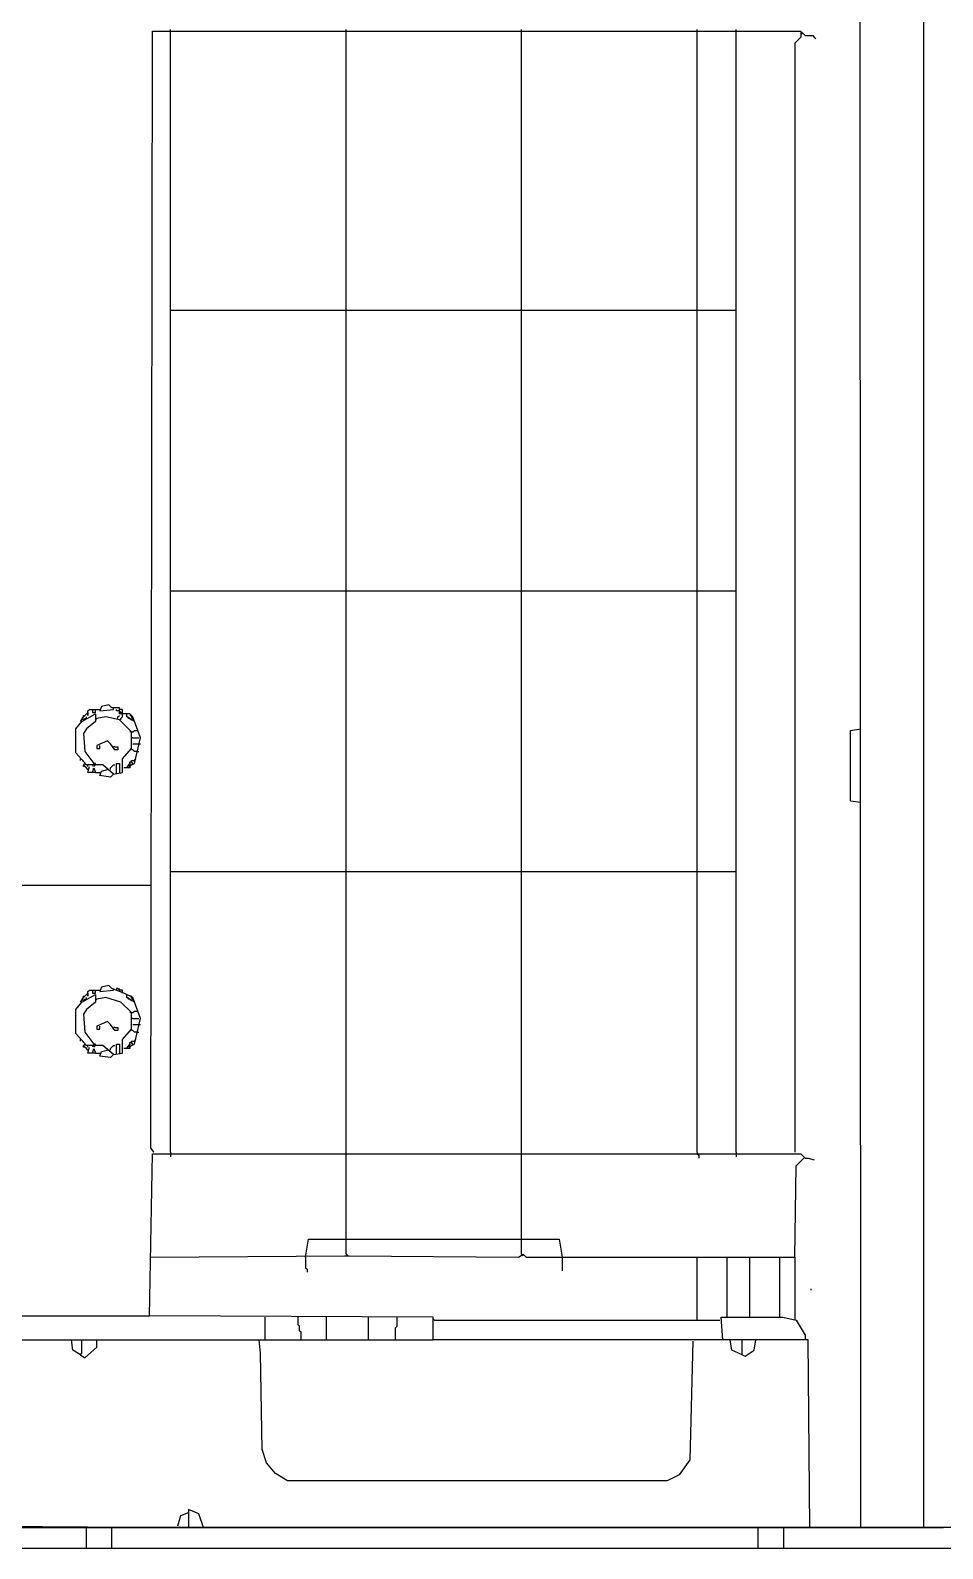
# Model space of a CAD drawing. Extents: x 3792242 to 5145247, y -1546315 to -1031918.
# Drawn here: x 4037139 to 4037569, y -1525167 to -1524453 of the extents above; entities that cross this region are included whole.
import ezdxf

# ---------------------------------------------------------------- set-up
doc = ezdxf.new("R2010")
doc.units = 0
doc.header["$MEASUREMENT"] = 0
doc.layers.add('ZZ-chladenie', color=133, linetype='CONTINUOUS')

msp = doc.modelspace()

# ---------------------------------------------------------------- linework, layer by layer
at = {"layer": 'ZZ-chladenie'}
for p, q in [((4037559.848, -1525157.345), (4037559.848, -1523467.841)), ((4037530.17, -1525157.345), (4037529.463, -1523672.758)), ((4037195.944, -1524978.573), (4037196.651, -1524452.855)), ((4037196.651, -1524452.855), (4037501.906, -1524452.855)), ((4037205.13, -1524980.693), (4037205.13, -1524452.149)), ((4037287.803, -1524980.693), (4037287.803, -1524452.149)), ((4037370.477, -1524980.693), (4037370.477, -1524452.149)), ((4037453.15, -1524980.693), (4037453.15, -1524452.149)), ((4037471.522, -1524980.693), (4037471.522, -1524452.149)), ((4037501.906, -1524452.855), (4037501.906, -1524455.681)), ((4037502.613, -1524454.268), (4037502.613, -1524453.562)), ((4037502.613, -1524453.562), (4037503.319, -1524454.268)), ((4037501.906, -1524455.681), (4037499.079, -1524458.508)), ((4037499.079, -1524458.508), (4037499.079, -1524980.693)), ((4037503.319, -1524454.268), (4037504.026, -1524454.975)), ((4037504.026, -1524454.975), (4037507.559, -1524454.975)), ((4037507.559, -1524454.975), (4037508.266, -1524455.681)), ((4037508.266, -1524455.681), (4037508.972, -1524456.388)), ((4037205.13, -1524584.285), (4037287.803, -1524584.285)), ((4037287.803, -1524584.285), (4037370.477, -1524584.285)), ((4037370.477, -1524584.285), (4037453.15, -1524584.285)), ((4037453.15, -1524584.285), (4037471.522, -1524584.285)), ((4037205.13, -1524716.421), (4037287.803, -1524716.421)), ((4037287.803, -1524716.421), (4037370.477, -1524716.421)), ((4037370.477, -1524716.421), (4037453.15, -1524716.421)), ((4037453.15, -1524716.421), (4037471.522, -1524716.421)), ((4037163.44, -1524777.896), (4037169.799, -1524774.362)), ((4037164.146, -1524775.776), (4037166.267, -1524773.656)), ((4037164.146, -1524775.776), (4037164.146, -1524775.069)), ((4037164.146, -1524775.069), (4037164.853, -1524775.069)), ((4037166.267, -1524772.949), (4037166.973, -1524772.243)), ((4037166.267, -1524773.656), (4037166.267, -1524772.949)), ((4037166.267, -1524773.656), (4037166.267, -1524775.069)), ((4037166.267, -1524775.069), (4037166.267, -1524773.656)), ((4037166.973, -1524772.243), (4037171.919, -1524772.243)), ((4037168.386, -1524772.243), (4037168.386, -1524773.656)), ((4037168.386, -1524773.656), (4037169.799, -1524773.656)), ((4037169.799, -1524773.656), (4037169.799, -1524772.243)), ((4037169.799, -1524774.362), (4037169.799, -1524777.896)), ((4037172.626, -1524770.83), (4037171.919, -1524772.949)), ((4037171.919, -1524772.949), (4037178.279, -1524772.243)), ((4037176.159, -1524770.123), (4037172.626, -1524770.83)), ((4037177.572, -1524771.536), (4037176.159, -1524770.123)), ((4037181.105, -1524771.536), (4037177.572, -1524771.536)), ((4037178.279, -1524772.243), (4037178.279, -1524771.536)), ((4037179.692, -1524772.949), (4037179.692, -1524772.243)), ((4037181.105, -1524772.949), (4037179.692, -1524772.949)), ((4037180.398, -1524775.776), (4037181.105, -1524775.069)), ((4037181.105, -1524774.362), (4037181.105, -1524771.536)), ((4037182.519, -1524772.243), (4037181.105, -1524772.243)), ((4037181.812, -1524773.656), (4037181.105, -1524772.949)), ((4037186.051, -1524774.362), (4037181.105, -1524774.362)), ((4037182.519, -1524774.362), (4037181.812, -1524773.656)), ((4037182.519, -1524774.362), (4037182.519, -1524772.243)), ((4037182.519, -1524775.776), (4037182.519, -1524774.362)), ((4037184.638, -1524775.776), (4037184.638, -1524774.362)), ((4037187.464, -1524775.776), (4037186.051, -1524774.362)), ((4037186.758, -1524775.069), (4037186.051, -1524775.069)), ((4037186.758, -1524775.776), (4037186.758, -1524775.069)), ((4037160.614, -1524781.429), (4037163.44, -1524777.896)), ((4037160.614, -1524792.734), (4037160.614, -1524781.429)), ((4037162.733, -1524777.896), (4037164.146, -1524775.776)), ((4037163.44, -1524776.482), (4037164.146, -1524775.776)), ((4037163.44, -1524776.482), (4037164.146, -1524777.189)), ((4037164.146, -1524777.189), (4037163.44, -1524776.482)), ((4037164.146, -1524777.189), (4037164.853, -1524776.482)), ((4037165.56, -1524781.429), (4037164.146, -1524783.548)), ((4037164.853, -1524776.482), (4037165.56, -1524776.482)), ((4037165.56, -1524776.482), (4037165.56, -1524775.776)), ((4037169.799, -1524777.896), (4037165.56, -1524781.429)), ((4037170.506, -1524776.482), (4037169.799, -1524777.189)), ((4037174.746, -1524775.776), (4037170.506, -1524776.482)), ((4037181.105, -1524777.189), (4037174.746, -1524775.776)), ((4037180.398, -1524776.482), (4037180.398, -1524775.776)), ((4037186.758, -1524782.842), (4037181.105, -1524777.189)), ((4037181.812, -1524776.482), (4037182.519, -1524775.776)), ((4037181.812, -1524777.189), (4037181.812, -1524776.482)), ((4037188.171, -1524777.896), (4037184.638, -1524775.776)), ((4037185.345, -1524776.482), (4037185.345, -1524775.776)), ((4037186.051, -1524776.482), (4037185.345, -1524776.482)), ((4037186.051, -1524776.482), (4037186.758, -1524777.189)), ((4037187.464, -1524776.482), (4037186.758, -1524775.776)), ((4037186.758, -1524777.189), (4037187.464, -1524776.482)), ((4037186.758, -1524777.189), (4037187.464, -1524776.482)), ((4037190.998, -1524785.669), (4037187.464, -1524775.776)), ((4037187.464, -1524782.842), (4037188.171, -1524782.135)), ((4037188.171, -1524782.135), (4037189.585, -1524782.135)), ((4037525.224, -1524782.135), (4037530.17, -1524781.429)), ((4037525.224, -1524815.346), (4037525.224, -1524782.135)), ((4037164.146, -1524783.548), (4037164.853, -1524792.028)), ((4037175.452, -1524787.082), (4037170.506, -1524789.201)), ((4037170.506, -1524789.201), (4037170.506, -1524790.614)), ((4037171.919, -1524790.614), (4037171.919, -1524789.201)), ((4037176.865, -1524788.495), (4037175.452, -1524787.082)), ((4037178.985, -1524791.321), (4037176.865, -1524788.495)), ((4037186.758, -1524782.842), (4037186.051, -1524782.842)), ((4037186.758, -1524782.842), (4037187.464, -1524782.842)), ((4037186.758, -1524790.614), (4037186.758, -1524782.842)), ((4037187.464, -1524785.669), (4037186.758, -1524785.669)), ((4037187.464, -1524785.669), (4037190.291, -1524785.669)), ((4037187.464, -1524788.495), (4037190.291, -1524788.495)), ((4037188.171, -1524797.681), (4037190.998, -1524785.669)), ((4037190.291, -1524788.495), (4037190.998, -1524788.495)), ((4037165.56, -1524798.387), (4037160.614, -1524792.734)), ((4037162.733, -1524796.267), (4037162.733, -1524795.561)), ((4037164.146, -1524796.974), (4037164.146, -1524796.267)), ((4037164.853, -1524792.028), (4037169.093, -1524797.681)), ((4037170.506, -1524790.614), (4037171.919, -1524790.614)), ((4037178.985, -1524789.908), (4037178.279, -1524789.908)), ((4037178.985, -1524789.908), (4037180.398, -1524789.908)), ((4037180.398, -1524791.321), (4037178.985, -1524791.321)), ((4037180.398, -1524789.908), (4037180.398, -1524791.321)), ((4037182.519, -1524795.561), (4037186.758, -1524790.614)), ((4037182.519, -1524801.921), (4037182.519, -1524795.561)), ((4037187.464, -1524791.321), (4037186.758, -1524791.321)), ((4037186.758, -1524796.974), (4037186.758, -1524796.267)), ((4037186.758, -1524796.267), (4037188.171, -1524796.267)), ((4037188.171, -1524792.028), (4037187.464, -1524791.321)), ((4037189.585, -1524792.028), (4037188.171, -1524792.028)), ((4037188.171, -1524796.267), (4037188.878, -1524795.561)), ((4037189.585, -1524792.028), (4037190.291, -1524792.028)), ((4037164.146, -1524798.387), (4037164.853, -1524797.681)), ((4037164.146, -1524799.094), (4037164.146, -1524798.387)), ((4037166.267, -1524800.507), (4037164.146, -1524798.387)), ((4037164.853, -1524799.094), (4037164.146, -1524799.094)), ((4037164.853, -1524797.681), (4037165.56, -1524798.387)), ((4037165.56, -1524799.8), (4037164.853, -1524799.094)), ((4037166.267, -1524798.387), (4037165.56, -1524798.387)), ((4037173.333, -1524798.387), (4037165.56, -1524798.387)), ((4037166.267, -1524800.507), (4037165.56, -1524799.8)), ((4037166.267, -1524799.094), (4037166.267, -1524798.387)), ((4037166.267, -1524801.921), (4037166.973, -1524799.094)), ((4037169.799, -1524801.921), (4037166.267, -1524801.921)), ((4037169.093, -1524797.681), (4037168.386, -1524799.094)), ((4037168.386, -1524801.921), (4037169.093, -1524799.8)), ((4037169.799, -1524797.681), (4037169.093, -1524797.681)), ((4037169.093, -1524799.094), (4037169.799, -1524798.387)), ((4037169.093, -1524799.8), (4037169.799, -1524801.921)), ((4037169.799, -1524798.387), (4037169.799, -1524797.681)), ((4037169.799, -1524801.921), (4037171.919, -1524801.921)), ((4037171.919, -1524803.334), (4037172.626, -1524801.214)), ((4037176.865, -1524804.04), (4037171.919, -1524803.334)), ((4037172.626, -1524801.214), (4037175.452, -1524800.507)), ((4037178.279, -1524802.627), (4037173.333, -1524798.387)), ((4037175.452, -1524800.507), (4037175.452, -1524799.8)), ((4037176.865, -1524799.8), (4037177.572, -1524799.094)), ((4037176.865, -1524800.507), (4037176.865, -1524799.8)), ((4037178.279, -1524802.627), (4037176.865, -1524804.04)), ((4037177.572, -1524799.094), (4037178.279, -1524798.387)), ((4037178.279, -1524802.627), (4037177.572, -1524801.921)), ((4037178.279, -1524798.387), (4037178.985, -1524798.387)), ((4037178.279, -1524802.627), (4037182.519, -1524801.921)), ((4037179.692, -1524802.627), (4037179.692, -1524797.681)), ((4037179.692, -1524797.681), (4037181.105, -1524797.681)), ((4037181.105, -1524797.681), (4037181.105, -1524801.214)), ((4037181.105, -1524801.214), (4037181.105, -1524801.921)), ((4037186.051, -1524799.8), (4037183.225, -1524799.8)), ((4037184.638, -1524799.8), (4037186.051, -1524797.681)), ((4037185.345, -1524798.387), (4037186.051, -1524797.681)), ((4037185.345, -1524798.387), (4037186.051, -1524799.094)), ((4037186.051, -1524799.094), (4037185.345, -1524798.387)), ((4037186.051, -1524797.681), (4037186.051, -1524796.974)), ((4037186.051, -1524796.974), (4037186.758, -1524796.974)), ((4037186.051, -1524797.681), (4037186.051, -1524799.8)), ((4037186.051, -1524799.094), (4037186.758, -1524798.387)), ((4037187.464, -1524797.681), (4037186.758, -1524796.974)), ((4037186.758, -1524798.387), (4037187.464, -1524797.681)), ((4037186.758, -1524798.387), (4037188.171, -1524797.681)), ((4037530.17, -1524816.053), (4037525.224, -1524815.346)), ((4037205.13, -1524848.557), (4037287.803, -1524848.557)), ((4037287.803, -1524848.557), (4037370.477, -1524848.557)), ((4037370.477, -1524848.557), (4037453.15, -1524848.557)), ((4037453.15, -1524848.557), (4037471.522, -1524848.557)), ((4037036.25, -1524854.916), (4037195.944, -1524854.916)), ((4037172.626, -1524902.966), (4037171.919, -1524905.085)), ((4037176.159, -1524902.259), (4037172.626, -1524902.966)), ((4037177.572, -1524903.672), (4037176.159, -1524902.259)), ((4037183.225, -1524905.792), (4037177.572, -1524903.672)), ((4037178.279, -1524904.379), (4037178.279, -1524903.672)), ((4037180.398, -1524903.672), (4037179.692, -1524903.672)), ((4037179.692, -1524903.672), (4037179.692, -1524904.379)), ((4037181.105, -1524904.379), (4037180.398, -1524903.672)), ((4037181.105, -1524904.379), (4037181.105, -1524903.672)), ((4037160.614, -1524913.565), (4037163.44, -1524910.032)), ((4037162.733, -1524910.032), (4037164.146, -1524907.912)), ((4037163.44, -1524910.032), (4037169.799, -1524906.498)), ((4037163.44, -1524908.618), (4037164.146, -1524907.912)), ((4037163.44, -1524908.618), (4037164.146, -1524909.325)), ((4037164.146, -1524909.325), (4037163.44, -1524908.618)), ((4037164.146, -1524907.912), (4037166.267, -1524905.792)), ((4037164.146, -1524907.912), (4037164.146, -1524907.205)), ((4037164.146, -1524907.205), (4037164.853, -1524907.205)), ((4037164.146, -1524909.325), (4037164.853, -1524908.618)), ((4037164.853, -1524908.618), (4037165.56, -1524908.618)), ((4037165.56, -1524908.618), (4037165.56, -1524907.912)), ((4037169.799, -1524910.032), (4037165.56, -1524913.565)), ((4037166.267, -1524905.085), (4037166.973, -1524904.379)), ((4037166.267, -1524905.792), (4037166.267, -1524905.085)), ((4037166.267, -1524905.792), (4037166.267, -1524907.205)), ((4037166.267, -1524907.205), (4037166.267, -1524905.792)), ((4037166.973, -1524904.379), (4037171.919, -1524904.379)), ((4037168.386, -1524904.379), (4037168.386, -1524905.792)), ((4037168.386, -1524905.792), (4037169.799, -1524905.792)), ((4037169.799, -1524905.792), (4037169.799, -1524904.379)), ((4037169.799, -1524906.498), (4037169.799, -1524910.032)), ((4037170.506, -1524908.618), (4037169.799, -1524909.325)), ((4037174.746, -1524907.912), (4037170.506, -1524908.618)), ((4037171.919, -1524905.085), (4037178.279, -1524904.379)), ((4037181.812, -1524910.032), (4037174.746, -1524907.912)), ((4037181.105, -1524904.379), (4037181.105, -1524905.085)), ((4037182.519, -1524904.379), (4037181.105, -1524904.379)), ((4037186.758, -1524914.978), (4037181.812, -1524910.032)), ((4037182.519, -1524905.792), (4037182.519, -1524904.379)), ((4037187.464, -1524907.912), (4037183.225, -1524905.792)), ((4037184.638, -1524907.912), (4037184.638, -1524906.498)), ((4037188.171, -1524910.032), (4037184.638, -1524907.912)), ((4037185.345, -1524908.618), (4037185.345, -1524907.912)), ((4037186.051, -1524908.618), (4037185.345, -1524908.618)), ((4037186.758, -1524907.205), (4037186.051, -1524907.205)), ((4037186.051, -1524908.618), (4037186.758, -1524909.325)), ((4037186.758, -1524907.912), (4037186.758, -1524907.205)), ((4037187.464, -1524908.618), (4037186.758, -1524907.912)), ((4037186.758, -1524909.325), (4037187.464, -1524908.618)), ((4037186.758, -1524909.325), (4037187.464, -1524908.618)), ((4037190.998, -1524917.805), (4037187.464, -1524907.912)), ((4037160.614, -1524924.87), (4037160.614, -1524913.565)), ((4037165.56, -1524913.565), (4037164.146, -1524915.684)), ((4037164.146, -1524915.684), (4037164.853, -1524924.164)), ((4037186.758, -1524914.978), (4037186.051, -1524914.978)), ((4037186.758, -1524914.978), (4037187.464, -1524914.978)), ((4037186.758, -1524922.75), (4037186.758, -1524914.978)), ((4037187.464, -1524917.805), (4037186.758, -1524917.805)), ((4037187.464, -1524914.978), (4037188.171, -1524914.271)), ((4037187.464, -1524917.805), (4037190.291, -1524917.805)), ((4037188.171, -1524914.271), (4037189.585, -1524914.271)), ((4037188.171, -1524929.817), (4037190.998, -1524917.805)), ((4037165.56, -1524930.523), (4037160.614, -1524924.87)), ((4037164.853, -1524924.164), (4037169.093, -1524929.817)), ((4037175.452, -1524919.218), (4037170.506, -1524921.337)), ((4037170.506, -1524921.337), (4037170.506, -1524922.75)), ((4037170.506, -1524922.75), (4037171.919, -1524922.75)), ((4037171.919, -1524922.75), (4037171.919, -1524921.337)), ((4037176.865, -1524920.631), (4037175.452, -1524919.218)), ((4037178.985, -1524923.457), (4037176.865, -1524920.631)), ((4037178.985, -1524922.044), (4037178.279, -1524922.044)), ((4037178.985, -1524922.044), (4037180.398, -1524922.044)), ((4037180.398, -1524923.457), (4037178.985, -1524923.457)), ((4037180.398, -1524922.044), (4037180.398, -1524923.457)), ((4037182.519, -1524927.697), (4037186.758, -1524922.75)), ((4037187.464, -1524923.457), (4037186.758, -1524923.457)), ((4037187.464, -1524920.631), (4037190.291, -1524920.631)), ((4037188.171, -1524924.164), (4037187.464, -1524923.457)), ((4037189.585, -1524924.164), (4037188.171, -1524924.164)), ((4037189.585, -1524924.164), (4037190.291, -1524924.164)), ((4037190.291, -1524920.631), (4037190.998, -1524920.631)), ((4037162.733, -1524928.403), (4037162.733, -1524927.697)), ((4037164.146, -1524929.11), (4037164.146, -1524928.403)), ((4037164.146, -1524930.523), (4037164.853, -1524929.817)), ((4037164.146, -1524931.23), (4037164.146, -1524930.523)), ((4037166.267, -1524932.643), (4037164.146, -1524930.523)), ((4037164.853, -1524931.23), (4037164.146, -1524931.23)), ((4037164.853, -1524929.817), (4037165.56, -1524930.523)), ((4037165.56, -1524931.936), (4037164.853, -1524931.23)), ((4037166.267, -1524930.523), (4037165.56, -1524930.523)), ((4037173.333, -1524930.523), (4037165.56, -1524930.523)), ((4037166.267, -1524932.643), (4037165.56, -1524931.936)), ((4037166.267, -1524931.23), (4037166.267, -1524930.523)), ((4037166.267, -1524934.057), (4037166.973, -1524931.23)), ((4037169.093, -1524929.817), (4037168.386, -1524931.23)), ((4037168.386, -1524934.057), (4037169.093, -1524931.936)), ((4037169.799, -1524929.817), (4037169.093, -1524929.817)), ((4037169.093, -1524931.23), (4037169.799, -1524930.523)), ((4037169.093, -1524931.936), (4037169.799, -1524934.057)), ((4037169.799, -1524930.523), (4037169.799, -1524929.817)), ((4037172.626, -1524933.35), (4037175.452, -1524932.643)), ((4037178.279, -1524934.763), (4037173.333, -1524930.523)), ((4037175.452, -1524932.643), (4037175.452, -1524931.936)), ((4037176.865, -1524931.936), (4037177.572, -1524931.23)), ((4037176.865, -1524932.643), (4037176.865, -1524931.936)), ((4037177.572, -1524931.23), (4037178.279, -1524930.523)), ((4037178.279, -1524930.523), (4037178.985, -1524930.523)), ((4037179.692, -1524934.763), (4037179.692, -1524929.817)), ((4037179.692, -1524929.817), (4037181.105, -1524929.817)), ((4037181.105, -1524929.817), (4037181.105, -1524933.35)), ((4037182.519, -1524934.057), (4037182.519, -1524927.697)), ((4037186.051, -1524931.936), (4037183.225, -1524931.936)), ((4037184.638, -1524931.936), (4037186.051, -1524929.817)), ((4037185.345, -1524930.523), (4037186.051, -1524929.817)), ((4037185.345, -1524930.523), (4037186.051, -1524931.23)), ((4037186.051, -1524931.23), (4037185.345, -1524930.523)), ((4037186.051, -1524929.817), (4037186.051, -1524929.11)), ((4037186.051, -1524929.11), (4037186.758, -1524929.11)), ((4037186.051, -1524929.817), (4037186.051, -1524931.936)), ((4037186.051, -1524931.23), (4037186.758, -1524930.523)), ((4037186.758, -1524929.11), (4037186.758, -1524928.403)), ((4037186.758, -1524928.403), (4037188.171, -1524928.403)), ((4037187.464, -1524929.817), (4037186.758, -1524929.11)), ((4037186.758, -1524930.523), (4037187.464, -1524929.817)), ((4037186.758, -1524930.523), (4037188.171, -1524929.817)), ((4037188.171, -1524928.403), (4037188.878, -1524927.697)), ((4037169.799, -1524934.057), (4037166.267, -1524934.057)), ((4037169.799, -1524934.057), (4037171.919, -1524934.057)), ((4037171.919, -1524935.47), (4037172.626, -1524933.35)), ((4037176.865, -1524936.176), (4037171.919, -1524935.47)), ((4037178.279, -1524934.763), (4037176.865, -1524936.176)), ((4037178.279, -1524934.763), (4037177.572, -1524934.057)), ((4037178.279, -1524934.763), (4037182.519, -1524934.057)), ((4037181.105, -1524933.35), (4037181.105, -1524934.057)), ((4037195.237, -1525057.713), (4037196.651, -1524981.399)), ((4037197.357, -1524980.693), (4037195.944, -1524978.573)), ((4037197.357, -1524980.693), (4037196.651, -1524979.986)), ((4037196.651, -1524981.399), (4037501.906, -1524981.399)), ((4037205.13, -1524980.693), (4037205.13, -1524982.812)), ((4037287.803, -1525020.969), (4037287.803, -1524980.693)), ((4037370.477, -1525020.969), (4037370.477, -1524980.693)), ((4037453.15, -1524980.693), (4037453.15, -1524981.399)), ((4037453.15, -1524981.399), (4037453.857, -1524982.106)), ((4037453.857, -1524982.106), (4037453.857, -1524983.519)), ((4037471.522, -1524980.693), (4037471.522, -1524982.812)), ((4037501.906, -1524981.399), (4037504.026, -1524983.519)), ((4037499.079, -1525030.155), (4037499.786, -1524987.052)), ((4037499.786, -1524987.052), (4037503.319, -1524983.519)), ((4037504.026, -1524983.519), (4037505.439, -1524983.519)), ((4037505.439, -1524983.519), (4037508.266, -1524984.225)), ((4037268.725, -1525030.155), (4037270.138, -1525021.676)), ((4037270.138, -1525021.676), (4037388.142, -1525021.676)), ((4037287.803, -1525028.742), (4037287.803, -1525020.969)), ((4037370.477, -1525028.742), (4037370.477, -1525020.969)), ((4037388.142, -1525021.676), (4037389.555, -1525030.155)), ((4037195.944, -1525030.155), (4037287.096, -1525029.449)), ((4037268.725, -1525030.155), (4037268.725, -1525035.102)), ((4037287.096, -1525029.449), (4037289.216, -1525029.449)), ((4037287.803, -1525028.742), (4037288.51, -1525029.449)), ((4037289.216, -1525029.449), (4037369.064, -1525030.155)), ((4037369.064, -1525030.155), (4037371.183, -1525028.742)), ((4037370.477, -1525028.742), (4037371.183, -1525029.449)), ((4037371.183, -1525028.742), (4037372.596, -1525030.155)), ((4037372.596, -1525030.155), (4037453.15, -1525030.155)), ((4037389.555, -1525030.155), (4037389.555, -1525036.515)), ((4037453.15, -1525059.833), (4037453.15, -1525030.155)), ((4037453.15, -1525030.155), (4037499.079, -1525030.155)), ((4037467.282, -1525058.42), (4037467.282, -1525030.155)), ((4037477.881, -1525058.42), (4037477.881, -1525030.155)), ((4037492.013, -1525058.42), (4037492.013, -1525030.155)), ((4037499.079, -1525030.155), (4037499.079, -1525059.126)), ((4037268.725, -1525035.102), (4037269.431, -1525035.808)), ((4037269.431, -1525035.808), (4037269.431, -1525037.221)), ((4037506.852, -1525045.701), (4037506.852, -1525044.994)), ((4037036.25, -1525057.713), (4037195.237, -1525057.713)), ((4037328.787, -1525058.42), (4037195.237, -1525057.713)), ((4037249.646, -1525069.019), (4037249.646, -1525058.42)), ((4037265.191, -1525061.953), (4037265.191, -1525058.42)), ((4037278.617, -1525069.019), (4037278.617, -1525058.42)), ((4037298.403, -1525069.019), (4037298.403, -1525058.42)), ((4037311.828, -1525062.659), (4037311.828, -1525058.42)), ((4037328.787, -1525069.019), (4037328.787, -1525058.42)), ((4037329.493, -1525059.833), (4037328.787, -1525059.126)), ((4037329.493, -1525059.833), (4037463.749, -1525059.833)), ((4037465.162, -1525069.019), (4037464.456, -1525058.42)), ((4037464.456, -1525058.42), (4037493.427, -1525058.42)), ((4037493.427, -1525058.42), (4037499.786, -1525059.833)), ((4037499.079, -1525059.126), (4037499.079, -1525059.833)), ((4037499.786, -1525059.833), (4037504.026, -1525066.899)), ((4037265.898, -1525062.659), (4037265.191, -1525061.953)), ((4037265.898, -1525064.779), (4037265.898, -1525062.659)), ((4037266.605, -1525065.486), (4037265.898, -1525064.779)), ((4037266.605, -1525069.019), (4037266.605, -1525065.486)), ((4037311.121, -1525063.366), (4037311.828, -1525062.659)), ((4037311.121, -1525069.019), (4037311.121, -1525063.366)), ((4037504.026, -1525066.899), (4037504.026, -1525069.019)), ((4037044.023, -1525069.019), (4037328.787, -1525069.019)), ((4037159.201, -1525073.965), (4037158.494, -1525069.019)), ((4037162.733, -1525076.085), (4037159.201, -1525073.965)), ((4037162.733, -1525076.085), (4037163.44, -1525075.378)), ((4037163.44, -1525075.378), (4037163.44, -1525069.019)), ((4037164.853, -1525077.498), (4037170.506, -1525072.552)), ((4037170.506, -1525072.552), (4037170.506, -1525069.019)), ((4037247.526, -1525075.378), (4037246.82, -1525069.019)), ((4037248.233, -1525120.602), (4037247.526, -1525075.378)), ((4037505.439, -1525069.019), (4037328.787, -1525069.019)), ((4037451.03, -1525069.725), (4037449.617, -1525125.547)), ((4037469.402, -1525073.965), (4037468.695, -1525069.019)), ((4037474.348, -1525076.085), (4037469.402, -1525073.965)), ((4037474.348, -1525076.085), (4037474.348, -1525069.019)), ((4037475.761, -1525076.791), (4037480.001, -1525073.965)), ((4037480.001, -1525073.965), (4037480.708, -1525069.019)), ((4037506.145, -1525157.345), (4037505.439, -1525069.019)), ((4037162.733, -1525076.085), (4037164.853, -1525077.498)), ((4037474.348, -1525076.085), (4037475.761, -1525076.791)), ((4037250.353, -1525126.961), (4037248.233, -1525120.602)), ((4037449.617, -1525125.547), (4037444.67, -1525132.613)), ((4037254.593, -1525131.907), (4037250.353, -1525126.961)), ((4037260.246, -1525135.44), (4037254.593, -1525131.907)), ((4037444.67, -1525132.613), (4037439.018, -1525135.44)), ((4037439.018, -1525135.44), (4037260.246, -1525135.44)), ((4037208.663, -1525156.638), (4037210.076, -1525151.692)), ((4037210.076, -1525151.692), (4037213.609, -1525150.279)), ((4037218.555, -1525150.986), (4037213.609, -1525148.865)), ((4037213.609, -1525148.865), (4037213.609, -1525156.638)), ((4037220.676, -1525157.345), (4037218.555, -1525150.986)), ((4038889.369, -1525157.345), (4036575.505, -1525157.345)), ((4036892.374, -1525157.345), (4037252.744, -1525157.345)), ((4037103.378, -1525156.638), (4037208.663, -1525157.345)), ((4037165.573, -1525167.345), (4037165.573, -1525157.345)), ((4037177.573, -1525167.345), (4037177.573, -1525157.345)), ((4037208.663, -1525157.345), (4037569.034, -1525157.345)), ((4037213.609, -1525156.638), (4037213.609, -1525157.345)), ((4037481.863, -1525167.345), (4037481.863, -1525157.345)), ((4037493.863, -1525167.345), (4037493.863, -1525157.345)), ((4038834.369, -1525167.345), (4036575.505, -1525167.345))]:
    msp.add_line(p, q, dxfattribs=at)

doc.saveas('drawing.dxf')
